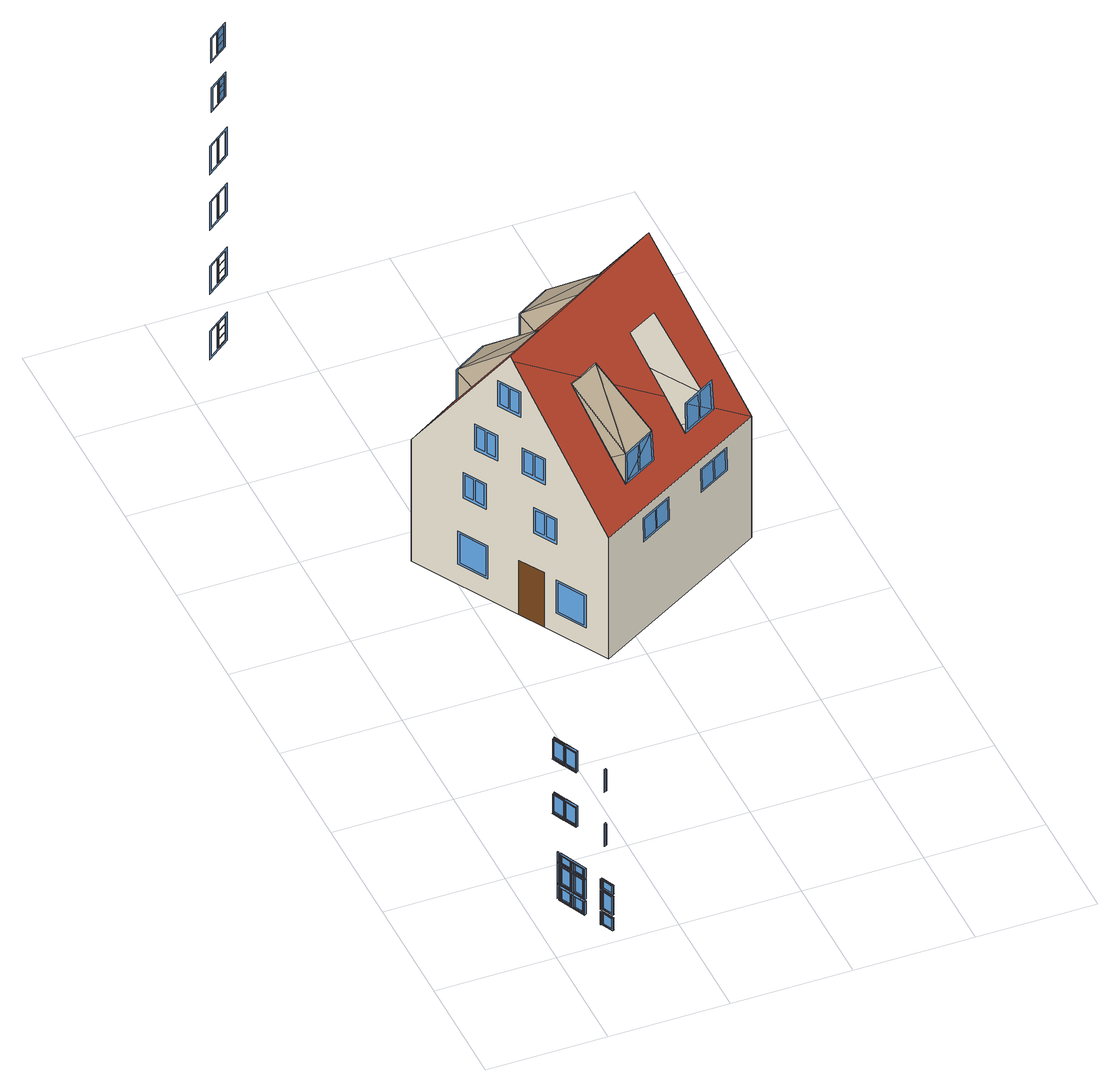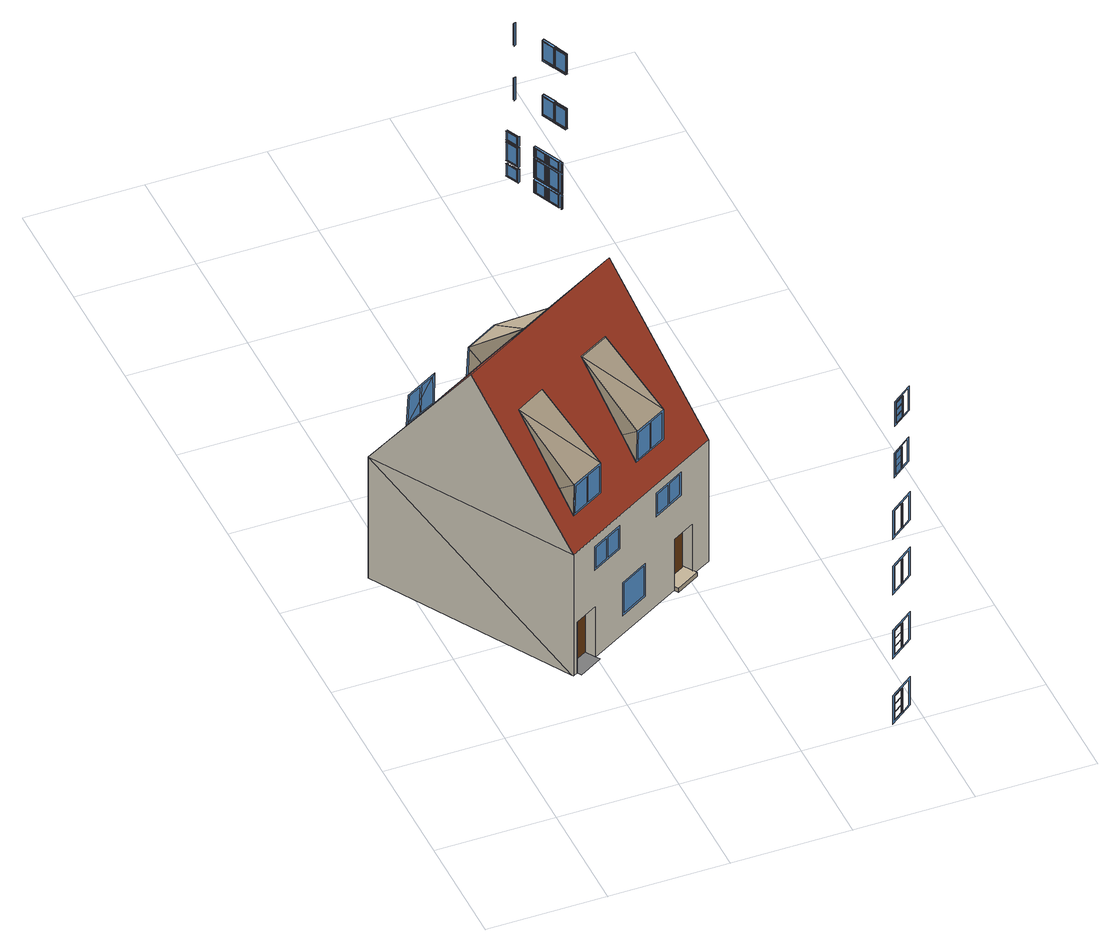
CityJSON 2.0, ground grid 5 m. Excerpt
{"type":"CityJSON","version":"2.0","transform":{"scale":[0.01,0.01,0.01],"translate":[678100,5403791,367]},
"CityObjects":{
"building1":{"type":"Building","attributes":{"dataAvailable":"Sufficient","measuredHeight":16.65},"geometry":[{"type":"MultiSurface","lod":"3","boundaries":[[[0,1,2,3]],[[4,5,6,7]],[[8,9,10,11]],[[12,13,14,15]],[[16,17,18,19]],[[20,21,22,23]],[[24,25,26,27]],[[3,4,7,0],[28,29,30,31]],[[11,12,15,8],[32,33,34,35]],[[36,37,38,1]],[[39,40,41,9]],[[1,6,42,36]],[[9,14,43,39]],[[44,42,6,45]],[[46,43,14,47]],[[48,49,50,51]],[[52,53,54,55]],[[56,57,58,59]],[[60,61,62,38]],[[63,64,65,41]],[[66,28,31,67]],[[68,32,35,69]],[[29,70,71,30]],[[33,72,73,34]],[[6,1,0,7]],[[14,9,8,15]],[[36,42,74,75]],[[39,43,76,77]],[[78,79,80,81]],[[82,83,84,85]],[[86,87,88,89]],[[19,18,90,91]],[[23,22,92,93]],[[27,26,94,95]],[[96,97,17,16]],[[98,99,21,20]],[[100,101,25,24]],[[102,103,104,105]],[[106,107,108,109]],[[110,111,112,113]],[[71,67,66,70]],[[73,69,68,72]],[[16,19,91,96],[114,115,116,117]],[[20,23,93,98],[118,119,120,121]],[[24,27,95,100],[122,123,124,125]],[[126,127,128,129],[70,71,67,66]],[[130,131,132,133],[72,73,69,68]],[[134,37,36,135,136,42,44,137]],[[138,40,39,139,140,43,46,141]],[[30,71,67,31]],[[34,73,69,35]],[[142,129,128,143]],[[144,127,126,145]],[[146,133,132,147]],[[148,131,130,149]],[[38,37,150,60]],[[41,40,151,63]],[[152,153,44,45]],[[154,155,46,47]],[[145,60,61,156,157,158,152,142,143,144]],[[149,63,64,159,160,161,154,146,147,148]],[[74,42,136,162]],[[163,135,36,75]],[[76,43,140,164]],[[165,139,39,77]],[[97,90,166,167]],[[99,92,168,169]],[[101,94,170,171]],[[172,173,174,175]],[[176,177,178,179]],[[81,180,181,78],[182,166,90,18,17,97,167,183]],[[85,184,185,82],[186,168,92,22,21,99,169,187]],[[89,188,189,86],[190,170,94,26,25,101,171,191]],[[192,193,194,195]],[[196,197,198,199]],[[200,201,202,203]],[[204,116,115,205]],[[206,120,119,207]],[[208,124,123,209]],[[90,97,96,91]],[[92,99,98,93]],[[94,101,100,95]],[[162,210,175,172,211,163,75,74]],[[164,212,179,176,213,165,77,76]],[[167,166,214,215]],[[169,168,216,217]],[[171,170,218,219]],[[220,221,194,193],[204,222,223,205]],[[224,225,198,197],[206,226,227,207]],[[228,229,202,201],[208,230,231,209]],[[204,222,223,205]],[[206,226,227,207]],[[208,230,231,209]],[[145,126,129,142]],[[149,130,133,146]],[[222,117,116,204]],[[226,121,120,206]],[[230,125,124,208]],[[232,233,234,235]],[[236,237,238,239]],[[172,211,240,173]],[[175,174,241,210]],[[176,213,242,177]],[[179,178,243,212]],[[137,44,153,244]],[[141,46,155,245]],[[150,37,134,246]],[[151,40,138,247]],[[162,136,135,163,211,210]],[[164,140,139,165,213,212]],[[248,220,193,192]],[[249,224,197,196]],[[250,228,201,200]],[[195,194,221,251]],[[199,198,225,252]],[[203,202,229,253]],[[153,232,142,152]],[[142,232,235,145]],[[155,236,146,154]],[[146,236,239,149]],[[60,145,235,150]],[[63,149,239,151]],[[254,180,81,80]],[[255,184,85,84]],[[256,188,89,88]],[[79,78,181,257]],[[83,82,185,258]],[[87,86,189,259]],[[260,183,167,215]],[[214,166,182,261]],[[262,187,169,217]],[[216,168,186,263]],[[264,191,171,219]],[[218,170,190,265]],[[266,267,234,233],[173,240,241,174]],[[268,269,238,237],[177,242,243,178]],[[174,173,240,241]],[[178,177,242,243]],[[270,271,272,273]],[[274,275,276,277]],[[278,279,280,281]],[[214,261,260,215],[271,272,282,283]],[[216,263,262,217],[275,276,284,285]],[[218,265,264,219],[279,280,286,287]],[[235,234,267,288]],[[289,266,233,232]],[[239,238,269,290]],[[291,268,237,236]],[[211,210,241,240]],[[213,212,243,242]],[[137,244,246,134]],[[141,245,247,138]],[[251,221,220,248]],[[252,225,224,249]],[[253,229,228,250]],[[246,150,235,288,289,232,153,244]],[[247,151,239,290,291,236,155,245]],[[292,293,294,295]],[[296,297,298,299]],[[300,301,302,303]],[[273,272,282,304]],[[277,276,284,305]],[[281,280,286,306]],[[307,283,271,270]],[[308,285,275,274]],[[309,287,279,278]],[[261,182,183,260]],[[263,186,187,262]],[[265,190,191,264]],[[248,292,295,251]],[[249,296,299,252]],[[250,300,303,253]],[[80,254,257,79],[192,195,251,295,310,311,292,248]],[[84,255,258,83],[196,199,252,299,312,313,296,249]],[[88,256,259,87],[200,203,253,303,314,315,300,250]],[[288,267,266,289]],[[290,269,268,291]],[[293,316,317,294],[273,304,307,270]],[[297,318,319,298],[277,305,308,274]],[[301,320,321,302],[281,306,309,278]],[[270,273,304,307]],[[274,277,305,308]],[[278,281,306,309]],[[304,282,283,307]],[[305,284,285,308]],[[306,286,287,309]],[[295,294,317,310]],[[311,316,293,292]],[[299,298,319,312]],[[313,318,297,296]],[[303,302,321,314]],[[315,320,301,300]],[[180,254,257,181]],[[184,255,258,185]],[[188,256,259,189]],[[310,317,316,311]],[[312,319,318,313]],[[314,321,320,315]],[[322,323,324,325]],[[326,327,328,329]],[[330,331,332,333]],[[334,335,336,337]],[[338,339,340,341]],[[342,343,344,345]],[[346,347,348,349]],[[350,351,352,353]],[[322,325,354,355],[356,357,358,359]],[[326,329,360,361],[362,363,364,365]],[[330,333,366,367],[368,369,370,371]],[[372,373,374,375]],[[376,377,378,379]],[[380,381,382,383]],[[384,385,386,387]],[[388,389,390,391]],[[392,358,357,393]],[[394,364,363,395]],[[396,370,369,397]],[[392,398,399,393]],[[394,400,401,395]],[[396,402,403,397]],[[404,405,382,381],[392,398,399,393]],[[406,407,386,385],[394,400,401,395]],[[408,409,390,389],[396,402,403,397]],[[410,411,412,413]],[[414,415,416,417]],[[383,382,405,418]],[[419,404,381,380]],[[387,386,407,420]],[[421,406,385,384]],[[391,390,409,422]],[[423,408,389,388]]],"semantics":{"surfaces":[{"type":"Window","frameKlumMaterialClass":"Wood","frameKlumMaterialIndex":"L101","frameMaterialUncertainty":"0.5","paneMaterialClass":"Glass","_cityeditor_layer":"Unclassified.LoD3"},{"type":"Window","frameKlumMaterialClass":"Wood","frameKlumMaterialIndex":"L001","paneMaterialClass":"Glass"},{"type":"Window","frameKlumMaterialClass":"Wood","frameKlumMaterialIndex":"L101","frameMaterialUncertainty":"0.5","paneMaterialClass":"Glass"}],"values":[0,0,0,0,1,1,1,0,0,0,0,0,0,0,0,1,1,1,0,0,0,0,0,0,0,0,0,0,1,1,1,1,1,1,1,1,1,1,1,1,0,0,1,1,1,0,0,0,0,0,0,0,0,0,0,0,0,0,0,0,0,0,0,0,0,1,1,1,0,0,1,1,1,1,1,1,1,1,1,1,1,1,0,0,1,1,1,1,1,1,1,1,1,0,0,1,1,1,0,0,0,0,0,0,0,0,0,0,0,0,1,1,1,1,1,1,0,0,0,0,0,0,1,1,1,1,1,1,1,1,1,1,1,1,0,0,0,0,1,1,1,1,1,1,0,0,0,0,0,0,0,0,1,1,1,0,0,1,1,1,1,1,1,1,1,1,1,1,1,1,1,1,1,1,1,0,0,1,1,1,1,1,1,1,1,1,1,1,1,1,1,1,1,1,1,1,1,1,1,1,1,2,2,1,1,1,1,1,1,2,2,1,1,1,1,1,1,1,1,1,1,1,1,2,2,1,1,1,1,1,1]}}]},
"building2":{"type":"Building","attributes":{"dataAvailable":"Sufficient","measuredHeight":20.7},"geometry":[{"type":"MultiSurface","lod":"3","boundaries":[[[424,425,426,427]],[[428,429,430,431]],[[432,433,434,435]],[[436,430,429,437]],[[438,434,433,439]],[[440,426,425,441]],[[442,443,444,445]],[[446,447,448,449]],[[450,451,452,453]],[[454,455,456,457]],[[458,459,460,461]],[[462,463,464,465]],[[466,467,468,469]],[[470,471,472,473]],[[474,475,476,477]],[[478,479,480,481]],[[482,483,484,485]],[[486,487,488,489]],[[490,448,447,491]],[[492,452,451,493]],[[494,444,443,495]],[[496,460,459,497]],[[498,464,463,499]],[[500,456,455,501]],[[502,472,471,503]],[[504,476,475,505]],[[506,468,467,507]],[[508,484,483,509]],[[510,488,487,511]],[[512,480,479,513]],[[514,515,516,517],[518,519,520,521],[522,523,524,525]],[[526,527,528,529]],[[530,531,532,533]],[[534,535,536,537]],[[538,539,540,541]],[[542,543,544,545]],[[546,547,548,549]],[[550,532,531,551]],[[552,536,535,553]],[[554,528,527,555]],[[556,544,543,557]],[[558,548,547,559]],[[560,540,539,561]],[[562,563,564,565],[566,567,568,569],[570,571,572,573]],[[574,575,576,577],[578,579,580,581],[582,583,584,585]],[[586,587,588,589],[590,591,592,593],[594,595,596,597]],[[598,599,600,601],[602,603,604,605],[606,607,608,609]],[[610,611,612,613],[614,615,616,617],[618,619,620,621]],[[622,623,624,625]],[[626,627,628,629]],[[630,631,632,633]],[[634,635,636,637]],[[638,639,640,641]],[[642,643,644,645]],[[646,647,648,649]],[[650,651,652,653]],[[654,655,656,657]],[[658,659,660,661]],[[662,663,664,665]],[[666,667,668,669]],[[670,624,623,671]],[[672,632,631,673]],[[674,628,627,675]],[[676,636,635,677]],[[678,644,643,679]],[[680,640,639,681]],[[682,648,647,683]],[[684,656,655,685]],[[686,652,651,687]],[[688,660,659,689]],[[690,668,667,691]],[[692,664,663,693]],[[694,695,696,697]],[[698,699,700,701]],[[702,703,704,705]],[[706,700,699,707]],[[708,704,703,709]],[[710,696,695,711]],[[712,713,547,546]],[[714,715,543,542]],[[716,717,539,538]],[[541,540,718,719]],[[549,548,720,721]],[[545,544,722,723]],[[718,717,539,540]],[[713,547,548,720]],[[722,715,543,544]],[[724,722,544,556]],[[559,547,713,725]],[[726,718,540,560]],[[557,543,715,727]],[[561,539,717,728]],[[729,720,548,558]],[[520,519,518,521],[559,725,729,558],[727,724,556,557],[728,726,560,561]],[[730,731,695,696]],[[732,703,704,733]],[[734,735,699,700]],[[736,734,700,706]],[[709,703,732,737]],[[738,730,696,710]],[[707,699,735,739]],[[711,695,731,740]],[[741,733,704,708]],[[616,615,614,617],[709,737,741,708],[739,736,706,707],[740,738,710,711]],[[673,631,742,743]],[[671,623,744,745]],[[746,747,628,674]],[[675,627,748,749]],[[750,751,632,672]],[[752,753,624,670]],[[679,643,754,755]],[[677,635,756,757]],[[758,759,640,680]],[[681,639,760,761]],[[762,763,644,678]],[[764,765,636,676]],[[572,571,570,573],[673,743,750,672],[749,746,674,675],[745,752,670,671]],[[584,583,582,585],[679,755,762,678],[761,758,680,681],[757,764,676,677]],[[596,595,594,597],[685,766,767,684],[768,769,686,687],[770,771,682,683]],[[608,607,606,609],[691,772,773,690],[774,775,692,693],[776,777,688,689]]],"semantics":{"surfaces":[{"type":"Window","frameMaterialClass":"Plastic","frameMaterialUncertainty":"0.3","paneMaterialClass":"Glass","_cityeditor_layer":"Unclassified.LoD3"}],"values":[0,0,0,0,0,0,0,0,0,0,0,0,0,0,0,0,0,0,0,0,0,0,0,0,0,0,0,0,0,0,0,0,0,0,0,0,0,0,0,0,0,0,0,0,0,0,0,0,0,0,0,0,0,0,0,0,0,0,0,0,0,0,0,0,0,0,0,0,0,0,0,0,0,0,0,0,0,0,0,0,0,0,0,0,0,0,0,0,0,0,0,0,0,0,0,0,0,0,0,0,0,0,0,0,0,0,0,0,0,0,0,0,0,0,0,0,0,0,0,0]}}]},
"building3":{"type":"Building","attributes":{"name":"building","dataAvailable":"NotSufficient","measuredHeight":12.68},"children":["building3-1","building3-2","building3-3","building3-4","building3-5"],"geometry":[{"type":"MultiSurface","lod":"3","boundaries":[[[778,779,780,781,782,783,784]],[[779,778,785,786]],[[787,788,779,786,785,778,789,790,791,792,793,794,795,796]],[[796,797,798,787],[799,800,801,802,803,804],[805,806,807,808,809,810,811]],[[812,790,789,778,784,783,782,781,780,779,788,813,795,794,814,815]],[[816,817,818,819]],[[796,795,797]],[[820,821,822,823]],[[824,816,819,825]],[[821,826,827,822]],[[795,828,829,797]],[[825,830,831,824]],[[823,832,833,820]],[[795,834,828]],[[813,835,834,795],[836,837,838,839],[840,841,842,843]],[[824,831,844,845,798,797,829,826,821,820,833,846,817,816],[847,848,849,850],[851,852,853,854],[855,856,857,858]],[[845,859,860,861,862,835,813,788,787,798],[863,864,865,866],[867,868,869,870],[871,872,873,874],[875,876,877,878],[879,880,881,882],[883,884,885,886],[887,888,889,890]],[[839,838,837,836],[891,892,893,894],[895,896,897,898]],[[893,892,891,894]],[[898,897,896,895]],[[899,900,901,902]],[[903,904,905,906,907]],[[881,880,879,882],[900,899,902,901],[904,903,907,906,905]],[[865,864,863,866],[908,909,910,911]],[[909,908,911,910]],[[912,913,914,915]],[[916,917,918,919,920]],[[883,886,885,884],[913,912,915,914],[917,916,920,919,918]],[[921,922,923,924]],[[925,926,927,928,929]],[[877,876,875,878],[922,921,924,923],[926,925,929,928,927]],[[930,931,932,933]],[[934,935,936,937,938]],[[867,870,869,868],[931,930,933,932],[935,934,938,937,936]],[[841,840,843,842],[939,940,941,942],[943,944,945,946]],[[941,940,939,942]],[[946,945,944,943]],[[855,858,857,856],[947,948,949,950],[951,952,953,954]],[[949,948,947,950]],[[954,953,952,951]],[[852,851,854,853],[955,956,957,958],[959,960,961,962]],[[957,956,955,958]],[[962,961,960,959]],[[963,964,965,966]],[[967,968,969,970,971]],[[873,872,871,874],[964,963,966,965],[968,967,971,970,969]],[[848,847,850,849],[972,973,974,975]],[[973,972,975,974]],[[862,861,860,859]],[[818,976,977,830,825,819]],[[977,976,818,830]],[[822,827,832,823]],[[888,887,890,889],[978,979,980,981]],[[979,978,981,980]],[[982,983,984,985,986,987]],[[988,803,802,989,990,991],[992,993,994,995,996,997],[983,982,987,986,985,984]],[[993,992,997,996,995,994]],[[806,998,999,1000]],[[1001,1002,1003,1004,1005,1006]],[[1007,1008,1009,1010,1011,1012]],[[1013,999,998,806,805],[1008,1007,1012,1011,1010,1009],[1002,1001,1006,1005,1004,1003]],[[1014,1015,1016,1017]],[[1016,1018,1019,1020,1021,814,1022,1023,1017,1024]],[[1018,1021,1020,1019]],[[1021,1018,1025]],[[1026,815,812,1027,1028]],[[1016,1015,1014,1017,1023,1029,814,1021,1025,1018]],[[814,793,794]],[[1017,1016,1024]],[[1030,1031,1032,1033]],[[1034,1030,1033,1032,1031,1035,1036,1037,782,783]],[[1035,1031,1038,1030,1034,1039,1040,782,1037,1041,1042]],[[1037,1036,1035]],[[1037,1035,1042,1041]],[[1031,1030,1038]],[[834,835,862,859,845,844,1043,1044,846,833,832,827,826,829,828]],[[1045,1046,826,827,832,833]]],"semantics":{"surfaces":[{"type":"RoofSurface","klumMaterialClass":"Ceramic","klumMaterialIndex":"D201","materialUncertainty":"0.3"},{"type":"WallSurface"},{"type":"WallSurface","klumMaterialClass":"Plaster","klumMaterialIndex":"I101","materialUncertainty":"0.3"},{"type":"Window","frameMaterialClass":"Plastic","frameMaterialUncertainty":"0.3","paneMaterialClass":"Glass","_cityeditor_layer":"Unclassified.LoD3"},{"type":"Door","materialUncertainty":"1","_cityeditor_layer":"Unclassified.LoD3"},{"type":"Door","_cityeditor_layer":"Unclassified.LoD3","klumMaterialClass":"Wood","klumMaterialIndex":"L001","materialUncertainty":"0.5"},{"type":"Window","frameMaterialClass":"Plastic","frameMaterialUncertainty":"0.3","paneMaterialClass":"Glass"},{"type":"GroundSurface"}],"values":[null,null,0,0,0,1,1,1,1,1,1,1,1,1,2,2,2,3,3,3,3,3,3,3,3,3,3,3,3,3,3,3,3,3,3,3,3,3,3,3,3,3,3,3,3,3,3,3,4,5,5,5,3,3,3,3,3,6,6,6,6,3,3,3,3,3,3,3,3,3,3,3,3,3,3,7,7]}}]},
"building3-1":{"type":"BuildingInstallation","attributes":{"relationToConstruction":"outside"},"parents":["building3"],"geometry":[{"type":"MultiSurface","lod":"3","boundaries":[[[782,783,784,778]]]}]},
"building3-2":{"type":"BuildingInstallation","attributes":{"klumMaterialClass":"Concrete","klumMaterialIndex":"E303","materialUncertainty":"0.5","_cityeditor_layer":"Unclassified.LoD3","relationToConstruction":"outside"},"parents":["building3"],"geometry":[{"type":"MultiSurface","lod":"3","boundaries":[[[1044,1043,1047,1048]],[[846,1044,1048,817]],[[1048,1047,830,818,817]],[[831,1047,1043,844]]]}]},
"building3-3":{"type":"BuildingInstallation","attributes":{"klumMaterialClass":"Ceramic","klumMaterialIndex":"D201","materialUncertainty":"0.3","_cityeditor_layer":"Unclassified.LoD3","relationToConstruction":"outside"},"parents":["building3"],"geometry":[{"type":"MultiSurface","lod":"3","boundaries":[[[800,799,804,803,802,801]],[[801,800,990]],[[804,803,988,991]],[[990,799,991]],[[800,799,990]],[[799,804,991]],[[802,801,990,989]]]}]},
"building3-4":{"type":"BuildingInstallation","attributes":{"klumMaterialClass":"Ceramic","klumMaterialIndex":"D201","materialUncertainty":"0.3","relationToConstruction":"outside"},"parents":["building3"],"geometry":[{"type":"MultiSurface","lod":"3","boundaries":[[[810,809,1013]],[[811,810,1013,1049,805]],[[808,999,1013]],[[809,808,1013]],[[805,811,810,809,808,807,806]],[[808,807,999]],[[807,806,998,999]]]}]},
"building3-5":{"type":"BuildingInstallation","attributes":{"klumMaterialClass":"Ceramic","klumMaterialIndex":"D201","materialUncertainty":"0.3","_cityeditor_layer":"Unclassified.LoD3","relationToConstruction":"outside"},"parents":["building3"],"geometry":[{"type":"MultiSurface","lod":"3","boundaries":[[[785,780,779,786]],[[778,782,783,784]],[[785,782,1037,1035,1031,1030,1034]],[[782,785,780,781]],[[1034,784,778,785]],[[1039,781,782,1040]],[[785,1039,1034]],[[780,1039,785,786,779]],[[778,785,786,779,1050]],[[778,1050,782]],[[781,782,1050,779,780]],[[785,782,1040,1039]],[[783,784,1034]],[[1039,780,781]],[[782,778,785]]]}]}
},
"vertices":[
[134,243,761],[132,242,761],[108,295,761],[110,296,761],[110,296,855],[108,295,855],[132,242,855],[134,243,855],[134,243,490],[132,242,490],[108,295,490],[110,296,490],[110,296,584],[108,295,584],[132,242,584],[134,243,584],[126,262,159],[124,261,159],[124,261,250],[126,262,250],[126,262,262],[124,261,262],[124,261,304],[126,262,304],[126,262,83],[124,261,83],[124,261,144],[126,262,144],[111,295,851],[111,295,765],[133,245,765],[133,245,851],[111,295,580],[111,295,494],[133,245,494],[133,245,580],[133,241,761],[133,241,757],[132,242,757],[133,241,490],[133,241,487],[132,242,487],[133,241,855],[133,241,584],[133,241,858],[132,242,858],[133,241,587],[132,242,587],[118,274,145],[127,278,145],[127,278,81],[118,274,81],[118,274,253],[127,278,253],[127,278,156],[118,274,156],[118,274,306],[127,278,306],[127,278,260],[118,274,260],[141,247,757],[117,301,757],[107,297,757],[141,247,487],[117,301,487],[107,297,487],[116,297,851],[138,247,851],[116,297,580],[138,247,580],[116,297,765],[138,247,765],[116,297,494],[138,247,494],[135,242,855],[135,242,761],[135,242,584],[135,242,490],[121,266,156],[130,270,156],[130,270,253],[121,266,253],[121,266,260],[130,270,260],[130,270,306],[121,266,306],[121,266,81],[130,270,81],[130,270,145],[121,266,145],[147,209,250],[150,210,250],[147,209,304],[150,210,304],[147,209,144],[150,210,144],[150,210,159],[147,209,159],[150,210,262],[147,209,262],[150,210,83],[147,209,83],[125,283,83],[122,282,83],[122,282,144],[125,283,144],[125,283,159],[122,282,159],[122,282,250],[125,283,250],[125,283,262],[122,282,262],[122,282,304],[125,283,304],[129,255,246],[129,255,163],[147,217,163],[147,217,246],[129,255,302],[129,255,263],[147,217,263],[147,217,302],[129,255,141],[129,255,86],[147,217,86],[147,217,141],[139,246,761],[115,298,761],[115,298,855],[139,246,855],[139,246,490],[115,298,490],[115,298,584],[139,246,584],[158,186,757],[157,188,761],[157,188,855],[158,186,858],[158,186,487],[157,188,490],[157,188,584],[158,186,587],[141,247,855],[117,299,855],[117,299,761],[141,247,761],[141,247,584],[117,299,584],[117,299,490],[141,247,490],[142,245,757],[142,245,487],[141,247,858],[142,245,858],[141,247,587],[142,245,587],[117,301,761],[117,301,855],[117,301,858],[117,301,490],[117,301,584],[117,301,587],[159,189,855],[159,189,761],[159,189,584],[159,189,490],[150,202,250],[150,202,159],[150,202,304],[150,202,262],[150,202,144],[150,202,83],[136,240,765],[140,242,765],[140,242,851],[136,240,851],[136,240,494],[140,242,494],[140,242,580],[136,240,580],[176,145,253],[176,145,156],[174,150,250],[174,150,159],[176,145,306],[176,145,260],[174,150,304],[174,150,262],[176,145,145],[176,145,81],[174,150,144],[174,150,83],[133,265,250],[130,264,250],[130,264,159],[133,265,159],[133,265,304],[130,264,304],[130,264,262],[133,265,262],[133,265,144],[130,264,144],[130,264,83],[133,265,83],[151,219,163],[133,258,163],[151,219,263],[133,258,263],[151,219,86],[133,258,86],[159,189,851],[159,189,765],[159,189,580],[159,189,494],[153,203,250],[153,203,159],[153,203,304],[153,203,262],[153,203,144],[153,203,83],[154,212,250],[154,212,159],[151,219,246],[133,258,246],[154,212,304],[154,212,262],[151,219,302],[133,258,302],[154,212,144],[154,212,83],[151,219,141],[133,258,141],[142,245,855],[140,244,855],[140,244,761],[142,245,761],[142,245,584],[140,244,584],[140,244,490],[142,245,490],[164,191,765],[164,191,851],[164,191,494],[164,191,580],[167,190,858],[167,190,587],[167,190,757],[167,190,487],[156,213,250],[156,213,304],[156,213,144],[156,213,159],[156,213,262],[156,213,83],[185,149,253],[185,149,306],[185,149,145],[185,149,156],[185,149,260],[185,149,81],[176,151,159],[176,151,250],[176,151,262],[176,151,304],[176,151,83],[176,151,144],[164,190,855],[164,190,761],[164,190,584],[164,190,490],[160,198,246],[156,196,246],[156,196,163],[160,198,163],[160,198,302],[156,196,302],[156,196,263],[160,198,263],[160,198,141],[156,196,141],[156,196,86],[160,198,86],[173,157,163],[173,157,246],[173,157,263],[173,157,302],[173,157,86],[173,157,141],[166,191,761],[166,191,855],[166,191,490],[166,191,584],[159,206,250],[157,205,250],[157,205,159],[159,206,159],[159,206,304],[157,205,304],[157,205,262],[159,206,262],[159,206,144],[157,205,144],[157,205,83],[159,206,83],[178,159,163],[178,159,263],[178,159,86],[178,159,246],[178,159,302],[178,159,141],[183,154,159],[183,154,250],[183,154,262],[183,154,304],[183,154,83],[183,154,144],[181,153,250],[181,153,159],[181,153,304],[181,153,262],[181,153,144],[181,153,83],[214,68,159],[211,67,159],[211,67,250],[214,68,250],[214,68,83],[211,67,83],[211,67,143],[214,68,143],[214,68,261],[211,67,261],[211,67,304],[214,68,304],[222,51,481],[219,50,481],[219,50,586],[222,51,586],[222,51,749],[219,50,749],[219,50,854],[222,51,854],[209,72,156],[218,77,156],[218,77,253],[209,72,253],[209,72,81],[218,77,81],[218,77,145],[209,72,145],[209,72,260],[218,77,260],[218,77,305],[209,72,305],[237,17,250],[237,17,159],[217,62,246],[217,62,163],[234,23,163],[234,23,246],[237,17,143],[237,17,83],[217,62,140],[217,62,86],[234,23,86],[234,23,140],[237,17,304],[237,17,261],[217,62,302],[217,62,263],[234,23,263],[234,23,302],[217,54,477],[226,58,477],[226,58,589],[217,54,589],[217,54,745],[226,58,745],[226,58,857],[217,54,857],[220,72,250],[218,71,250],[218,71,159],[220,72,159],[220,72,143],[218,71,143],[218,71,83],[220,72,83],[220,72,304],[218,71,304],[218,71,261],[220,72,261],[239,25,163],[221,64,163],[239,25,86],[221,64,86],[239,25,263],[221,64,263],[239,25,246],[221,64,246],[239,25,140],[221,64,140],[239,25,302],[221,64,302],[242,19,250],[242,19,159],[242,19,143],[242,19,83],[242,19,304],[242,19,261],[228,54,586],[226,53,586],[226,53,481],[228,54,481],[228,54,854],[226,53,854],[226,53,749],[228,54,749],[244,20,159],[244,20,250],[244,20,83],[244,20,143],[244,20,261],[244,20,304],
[127,3602,1686],[128,3600,1686],[128,3600,1719],[127,3602,1719],[127,3602,1720],[128,3600,1720],[128,3600,1753],[127,3602,1753],[127,3602,1652],[128,3600,1652],[128,3600,1685],[127,3602,1685],[129,3600,1753],[129,3600,1720],[129,3600,1685],[129,3600,1652],[129,3600,1719],[129,3600,1686],[129,3604,197],[130,3602,197],[130,3602,234],[129,3604,234],[129,3604,236],[130,3602,236],[130,3602,273],[129,3604,273],[129,3604,275],[130,3602,275],[130,3602,312],[129,3604,312],[129,3604,519],[130,3602,519],[130,3602,556],[129,3604,556],[129,3604,557],[130,3602,557],[130,3602,595],[129,3604,595],[129,3604,596],[130,3602,596],[130,3602,634],[129,3604,634],[129,3604,835],[130,3602,835],[130,3602,872],[129,3604,872],[129,3604,874],[130,3602,874],[130,3602,911],[129,3604,911],[129,3604,913],[130,3602,913],[130,3602,950],[129,3604,950],[129,3604,1109],[130,3602,1109],[130,3602,1146],[129,3604,1146],[129,3604,1148],[130,3602,1148],[130,3602,1185],[129,3604,1185],[129,3604,1187],[130,3602,1187],[130,3602,1224],[129,3604,1224],[131,3601,273],[131,3601,236],[131,3601,312],[131,3601,275],[131,3601,234],[131,3601,197],[131,3601,595],[131,3601,557],[131,3601,634],[131,3601,596],[131,3601,556],[131,3601,519],[131,3601,911],[131,3601,874],[131,3601,950],[131,3601,913],[131,3601,872],[131,3601,835],[131,3601,1185],[131,3601,1148],[131,3601,1224],[131,3601,1187],[131,3601,1146],[131,3601,1109],[175,3634,1763],[88,3569,1763],[88,3569,1642],[175,3634,1642],[132,3602,1651],[132,3602,1754],[165,3627,1754],[165,3627,1651],[97,3576,1651],[97,3576,1754],[130,3601,1754],[130,3601,1651],[132,3606,1438],[133,3604,1438],[133,3604,1471],[132,3606,1471],[132,3606,1472],[133,3604,1472],[133,3604,1505],[132,3606,1505],[132,3606,1404],[133,3604,1404],[133,3604,1437],[132,3606,1437],[132,3606,1753],[133,3604,1753],[133,3604,1720],[132,3606,1720],[132,3606,1719],[133,3604,1719],[133,3604,1686],[132,3606,1686],[132,3606,1685],[133,3604,1685],[133,3604,1652],[132,3606,1652],[133,3603,1505],[133,3603,1472],[133,3603,1437],[133,3603,1404],[133,3603,1471],[133,3603,1438],[134,3604,1686],[134,3604,1719],[134,3604,1652],[134,3604,1685],[134,3604,1720],[134,3604,1753],[186,3643,325],[82,3564,325],[82,3564,184],[186,3643,184],[93,3573,195],[93,3573,314],[132,3603,314],[132,3603,195],[135,3605,195],[135,3605,314],[174,3634,314],[174,3634,195],[186,3643,646],[82,3564,646],[82,3564,506],[186,3643,506],[93,3573,517],[93,3573,635],[132,3603,635],[132,3603,517],[135,3605,517],[135,3605,635],[174,3634,635],[174,3634,517],[186,3643,962],[82,3564,962],[82,3564,822],[186,3643,822],[93,3573,833],[93,3573,952],[132,3603,952],[132,3603,833],[135,3605,833],[135,3605,952],[174,3634,952],[174,3634,833],[186,3643,1237],[82,3564,1237],[82,3564,1097],[186,3643,1097],[93,3573,1107],[93,3573,1226],[132,3603,1226],[132,3603,1107],[135,3605,1107],[135,3605,1226],[174,3634,1226],[174,3634,1107],[179,3638,1515],[92,3572,1515],[92,3572,1394],[179,3638,1394],[137,3606,1403],[137,3606,1506],[170,3631,1506],[170,3631,1403],[102,3579,1403],[102,3579,1506],[135,3604,1506],[135,3604,1403],[135,3608,312],[136,3607,312],[136,3607,275],[135,3608,275],[135,3608,273],[136,3607,273],[136,3607,236],[135,3608,236],[135,3608,234],[136,3607,234],[136,3607,197],[135,3608,197],[135,3608,634],[136,3607,634],[136,3607,596],[135,3608,596],[135,3608,595],[136,3607,595],[136,3607,557],[135,3608,557],[135,3608,556],[136,3607,556],[136,3607,519],[135,3608,519],[135,3608,950],[136,3607,950],[136,3607,913],[135,3608,913],[135,3608,911],[136,3607,911],[136,3607,874],[135,3608,874],[135,3608,872],[136,3607,872],[136,3607,835],[135,3608,835],[135,3608,1224],[136,3607,1224],[136,3607,1187],[135,3608,1187],[135,3608,1185],[136,3607,1185],[136,3607,1148],[135,3608,1148],[135,3608,1146],[136,3607,1146],[136,3607,1109],[135,3608,1109],[137,3606,275],[137,3606,312],[137,3606,197],[137,3606,234],[137,3606,236],[137,3606,273],[137,3606,596],[137,3606,634],[137,3606,519],[137,3606,556],[137,3606,557],[137,3606,595],[137,3606,913],[137,3606,950],[137,3606,835],[137,3606,872],[137,3606,874],[137,3606,911],[137,3606,1187],[137,3606,1224],[137,3606,1109],[137,3606,1146],[137,3606,1148],[137,3606,1185],[137,3610,1505],[138,3608,1505],[138,3608,1472],[137,3610,1472],[137,3610,1471],[138,3608,1471],[138,3608,1438],[137,3610,1438],[137,3610,1437],[138,3608,1437],[138,3608,1404],[137,3610,1404],[139,3607,1438],[139,3607,1471],[139,3607,1404],[139,3607,1437],[139,3607,1472],[139,3607,1505],[162,3629,1685],[163,3627,1685],[162,3629,1719],[163,3627,1719],[162,3629,1753],[163,3627,1753],[163,3627,1720],[162,3629,1720],[163,3627,1652],[162,3629,1652],[163,3627,1686],[162,3629,1686],[164,3626,1686],[164,3626,1685],[164,3626,1720],[164,3626,1719],[164,3626,1753],[164,3626,1652],[168,3631,1472],[168,3631,1505],[168,3631,1437],[168,3631,1404],[168,3631,1438],[168,3631,1471],[169,3630,1438],[169,3630,1437],[169,3630,1472],[169,3630,1471],[169,3630,1505],[169,3630,1404],[172,3634,234],[173,3633,234],[172,3634,312],[173,3633,312],[173,3633,236],[172,3634,236],[172,3634,273],[173,3633,273],[173,3633,197],[172,3634,197],[173,3633,275],[172,3634,275],[172,3634,556],[173,3633,556],[172,3634,634],[173,3633,634],[173,3633,557],[172,3634,557],[172,3634,595],[173,3633,595],[173,3633,519],[172,3634,519],[173,3633,596],[172,3634,596],[173,3633,872],[173,3633,835],[173,3633,911],[173,3633,874],[173,3633,950],[173,3633,913],[173,3633,1146],[173,3633,1109],[173,3633,1185],[173,3633,1148],[173,3633,1224],[173,3633,1187],
[1025,1936,1030],[909,1932,1103],[861,1907,1105],[955,1743,838],[990,1683,740],[1140,1767,743],[1100,1826,844],[993,1982,1105],[985,1977,1105],[626,1933,1295],[632,1922,1278],[1143,1940,956],[1262,1944,881],[1178,2090,1107],[1310,2165,1107],[1419,2006,848],[1457,1951,758],[1619,1956,656],[1377,2379,1311],[1128,2781,656],[392,2344,640],[864,2229,1118],[735,2152,1115],[630,2323,838],[593,2383,740],[741,2471,743],[773,2408,841],[935,2586,747],[1083,2674,750],[1115,2611,847],[1206,2432,1125],[1076,2355,1122],[972,2526,844],[944,2572,770],[1275,1922,845],[856,1529,640],[1460,1946,751],[1308,1864,751],[579,2455,299],[579,2455,67],[605,2412,67],[605,2412,299],[1007,2709,309],[1109,2770,310],[1134,2727,310],[1033,2667,309],[478,2395,298],[503,2352,298],[1109,2770,59],[1134,2727,59],[1131,2776,60],[1128,2781,60],[503,2352,65],[478,2395,65],[1033,2667,57],[1007,2710,57],[1619,1956,60],[856,1529,43],[1042,1633,477],[1040,1632,594],[1177,1709,597],[1180,1711,481],[1486,1882,605],[1488,1883,488],[1350,1806,485],[1348,1805,601],[478,2395,45],[392,2344,43],[579,2455,47],[738,2550,307],[738,2550,144],[860,2622,144],[860,2622,307],[543,2434,604],[543,2434,488],[679,2515,488],[679,2515,604],[877,2632,488],[1013,2713,488],[1013,2713,604],[877,2632,604],[645,1899,43],[645,1899,310],[704,1796,310],[704,1796,43],[733,1745,304],[803,1622,304],[803,1622,141],[733,1745,141],[734,1744,606],[734,1744,480],[680,1838,480],[680,1838,606],[514,2130,480],[514,2130,606],[568,2036,606],[568,2036,480],[596,1987,1018],[596,1987,1144],[649,1892,1144],[649,1892,1018],[653,1885,746],[653,1885,873],[707,1791,873],[707,1791,746],[595,1988,873],[595,1988,746],[541,2082,746],[541,2082,873],[572,2028,304],[572,2028,141],[502,2152,141],[502,2152,304],[1105,1669,585],[1107,1670,489],[1051,1638,487],[1049,1637,584],[1171,1705,490],[1115,1675,489],[1114,1674,585],[1169,1704,587],[702,1800,863],[683,1833,863],[683,1833,762],[702,1800,762],[674,1849,762],[677,1843,762],[677,1843,863],[658,1877,863],[658,1877,762],[798,1631,151],[738,1737,151],[738,1737,294],[798,1631,294],[590,1997,863],[571,2030,863],[571,2030,762],[590,1997,762],[562,2046,762],[565,2040,762],[565,2040,863],[546,2074,863],[546,2074,762],[644,1901,1134],[625,1934,1134],[625,1935,1033],[644,1901,1033],[616,1950,1033],[620,1944,1033],[620,1944,1134],[601,1978,1134],[601,1978,1033],[729,1752,596],[710,1786,596],[710,1786,495],[729,1752,495],[701,1801,495],[704,1796,495],[704,1796,596],[685,1829,596],[685,1829,495],[1413,1841,593],[1415,1842,497],[1359,1811,495],[1357,1810,592],[1479,1878,498],[1424,1847,497],[1422,1846,593],[1477,1877,595],[949,2675,594],[949,2675,498],[1004,2708,498],[1004,2708,594],[886,2638,498],[940,2670,498],[940,2670,594],[886,2638,594],[615,2477,594],[615,2477,498],[670,2510,498],[670,2510,594],[552,2439,498],[606,2472,498],[606,2472,594],[552,2439,594],[563,2044,596],[544,2078,596],[544,2078,495],[563,2044,495],[535,2093,495],[538,2088,495],[538,2088,596],[519,2121,596],[519,2121,495],[746,2555,154],[851,2617,154],[851,2617,297],[746,2555,297],[605,2412,47],[503,2352,45],[567,2037,151],[507,2143,151],[507,2143,294],[567,2037,294],[658,2422,750],[602,2388,749],[602,2388,878],[660,2423,879],[660,2423,815],[661,2423,751],[740,2470,772],[593,2383,769],[593,2383,889],[737,2468,892],[669,2428,751],[732,2466,752],[730,2464,816],[728,2463,879],[669,2428,879],[669,2428,815],[1082,2674,779],[1078,2671,899],[1079,2672,899],[1074,2669,759],[1011,2632,758],[1011,2632,822],[1011,2632,885],[1070,2667,886],[1072,2668,823],[1001,2625,757],[944,2592,756],[944,2592,885],[1002,2626,885],[1002,2626,822],[1003,2626,757],[935,2586,895],[1318,1867,756],[1381,1902,758],[1380,1901,827],[1318,1867,886],[1388,1906,819],[1386,1907,888],[1445,1942,889],[1450,1941,760],[1453,1947,898],[1309,1862,895],[1378,1903,888],[1389,1907,758],[1309,1862,747],[1275,1922,844],[1307,1867,753],[1310,1862,747],[1124,1762,882],[1066,1728,821],[1069,1727,751],[1130,1761,752],[1133,1768,892],[1058,1723,812],[1060,1722,750],[999,1688,749],[1065,1728,881],[990,1683,889],[990,1683,769],[999,1688,879],[1057,1722,880],[467,2412,45],[569,2473,47],[997,2727,57],[1098,2787,59],
[467,2412,65],[569,2473,67],
[935,2586,776],
[993,1934,1050]
]}
